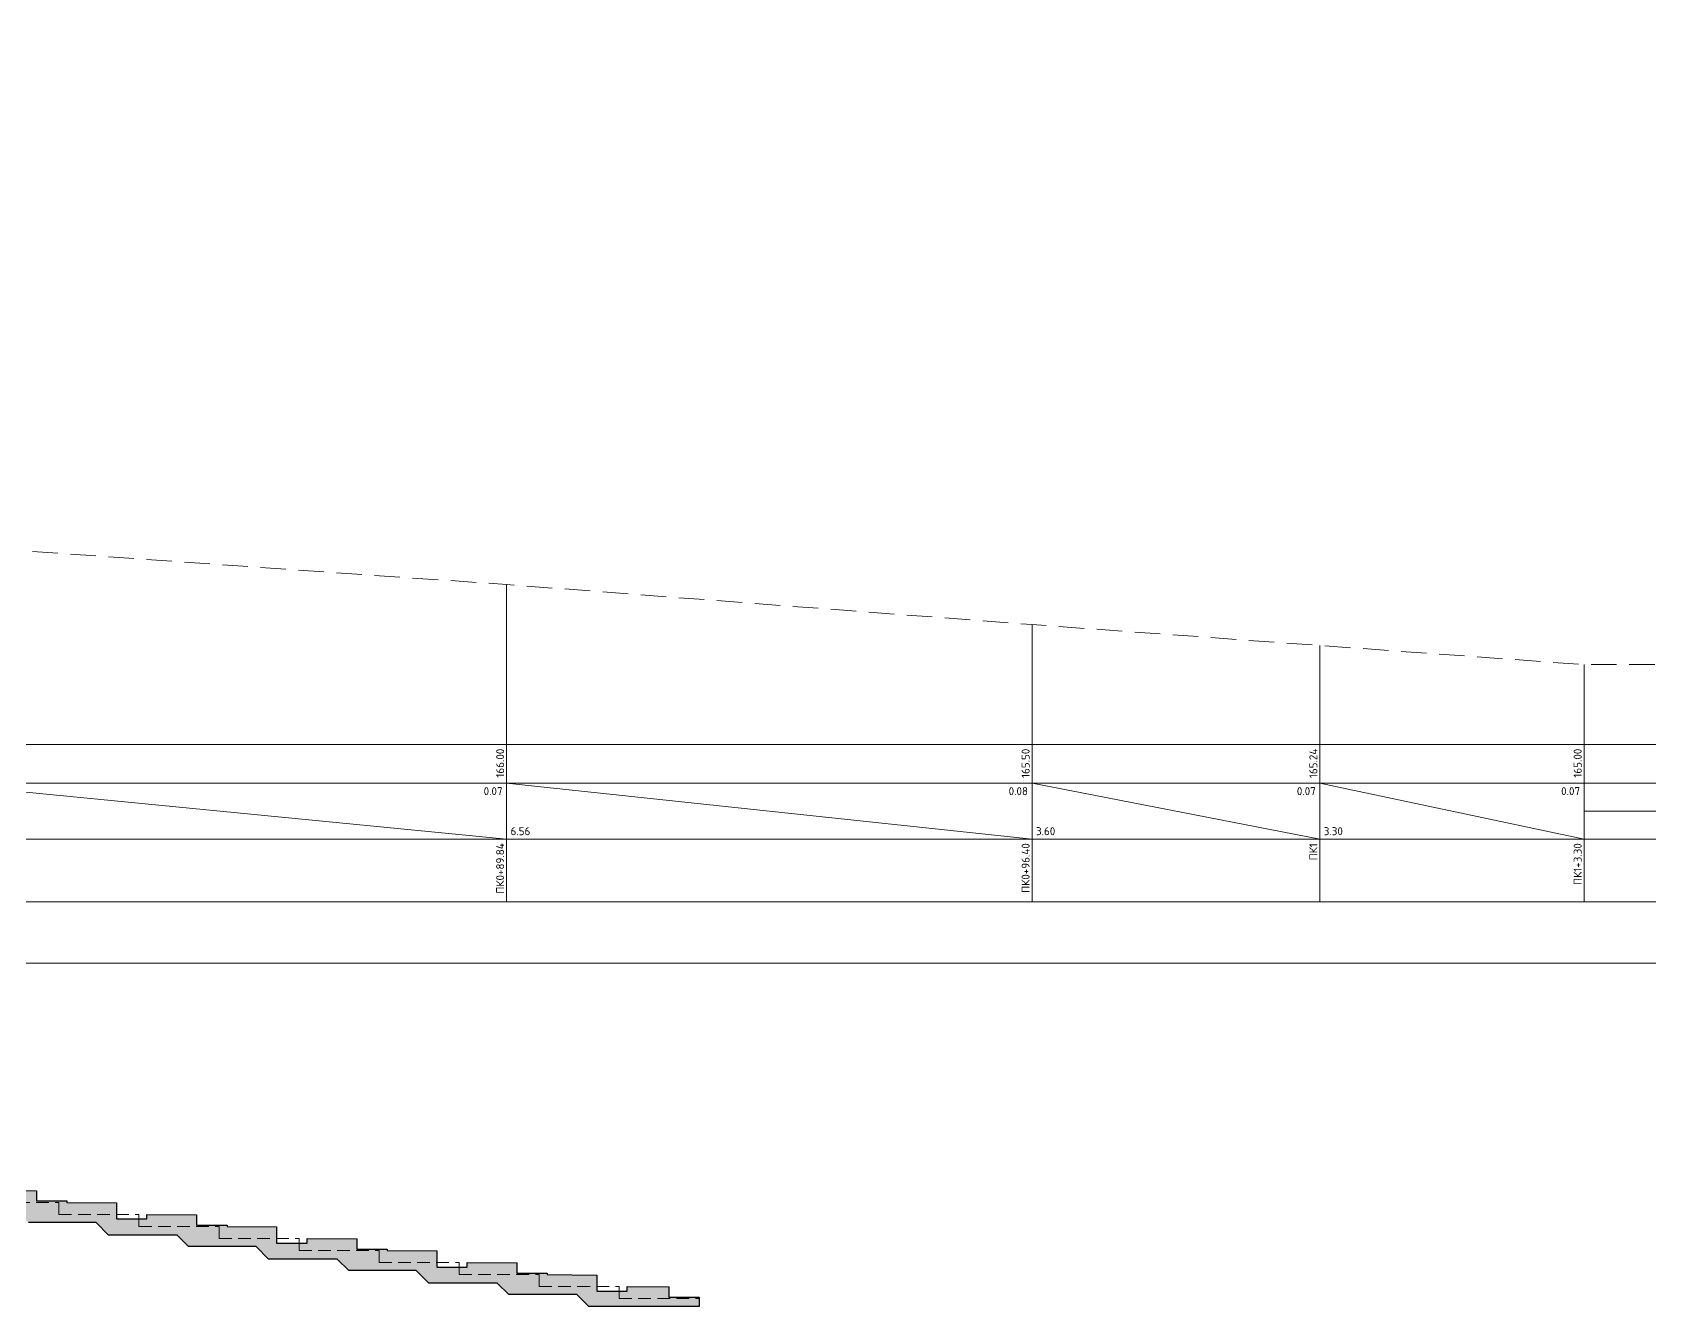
# Model space of a CAD drawing. Header units: millimetres. Extents: x -3202496 to 4385296, y -544754 to -321270.
# Drawn here: x 540448 to 560654, y -430311 to -414392 of the extents above; entities that cross this region are included whole.
import ezdxf
from ezdxf import colors
from ezdxf.entities.mleader import LeaderData, LeaderLine
from ezdxf.enums import TextEntityAlignment as Align
from ezdxf.math import Vec2, Vec3

# ---------------------------------------------------------------- set-up
doc = ezdxf.new("R2010")
doc.units = ezdxf.units.MM
doc.linetypes.add('HIDDEN', pattern=[9.525, 6.35, -3.175])
doc.layers.get('0').update_dxf_attribs({"lineweight": 0})
for name, color, linetype, lineweight in [('ГП_искусств сооруж-я_второстепенные', 7, 'Continuous', 25), ('ГП_искусств сооруж-я_выноски', 7, 'Continuous', 15), ('ГП_искусств сооруж-я_невидимые', 7, 'HIDDEN', 18), ('ГП_искусств сооруж-я_штриховка', 7, 'Continuous', 9), ('Профиль', 7, 'Continuous', 15)]:
    doc.layers.add(name, color=color, linetype=linetype, lineweight=lineweight)
doc.layers.add('помощь', color=1, linetype='Continuous', lineweight=0, plot=False)
doc.styles.add('ISOCPEUR', font='isocpeur.ttf')

# ---------------------------------------------------------------- blocks, each defined once
blk = doc.blocks.new('_DotSmall')
at = {"color": 0, "linetype": 'ByBlock', "lineweight": 80, "const_width": 0.5}
blk.add_lwpolyline([(-0.0625, 0, 1), (0.0625, 0, 1)], format="xyb", close=True, dxfattribs=at)
blk = doc.blocks.new('1e1e')
at = {"layer": 'ГП_искусств сооруж-я_невидимые', "ltscale": 50, "flags": 128}
blk.add_lwpolyline([(250, 3500), (8033, 3000), (15169, 2500), (22330, 2000), (28895, 1500), (32490, 1239), (35792, 1000), (50776, 1000), (53074, 1500), (55597, 2000), (61265, 2500), (68011, 3000)], dxfattribs=at)
at = {"layer": 'Профиль'}
for points in [[(22330, 2000), (22330, 0)], [(28895, 1500), (28895, 0)], [(32490, 1239), (32490, 0)], [(35792, 1000), (35792, 0)], [(-2250, 0), (68011, 0)], [(22330, 0), (22330, -1964)], [(28895, 0), (28895, -1964)], [(32490, 0), (32490, -1964)], [(35792, 0), (35792, -1964)], [(-2250, -481), (68011, -481)], [(15169, -481), (22330, -1181)], [(22330, -481), (28895, -1181)], [(28895, -481), (32490, -1181)], [(32490, -481), (35792, -1181)], [(35792, -831), (50776, -831)], [(-2250, -1181), (68011, -1181)], [(-2250, -1964), (68011, -1964)]]:
    blk.add_lwpolyline(points, dxfattribs=at)
at = {"layer": 'Профиль', "style": 'ISOCPEUR'}
for s, p in [('166.00', (22330, -50)), ('165.50', (28895, -50)), ('165.24', (32490, -50)), ('165.00', (35792, -50)), ('ПК0+89.84', (22330, -1231)), ('ПК0+96.40', (28895, -1231)), ('ПК1', (32490, -1231)), ('ПК1+3.30', (35792, -1231))]:
    blk.add_text(s, height=100, rotation=90, dxfattribs=at).set_placement(p, align=Align.BOTTOM_RIGHT)
for s, p in [('0.07', (22280, -531)), ('0.08', (28845, -531)), ('0.07', (32440, -531)), ('0.07', (35742, -531))]:
    blk.add_text(s, height=100, dxfattribs=at).set_placement(p, align=Align.TOP_RIGHT)
for s, p in [('6.56', (22380, -1131)), ('3.60', (28945, -1131)), ('3.30', (32540, -1131))]:
    blk.add_text(s, height=100, dxfattribs=at).set_placement(p)

msp = doc.modelspace()

# ---------------------------------------------------------------- hatches: boundary and pattern name
at = {"layer": 'ГП_искусств сооруж-я_штриховка', "ltscale": 0.01}
h = msp.add_hatch(dxfattribs=at)
h.set_pattern_fill('AR-CONC', scale=1.5, style=0)
h.set_pattern_definition([(50, (536780.36, -428211.48), (273.277, -23.9086), [28.575, -314.325]), (355, (536780.36, -428211.48), (-52.865, 286.585), [22.86, -251.461]), (100.4514, (536803.14, -428213.48), (220.412, 262.6766), [24.285, -267.1354]), (46.1842, (536780.36, -428135.3), (406.619, -63.0635), [42.862, -471.487]), (96.6356, (536814.25, -428140.54), (356.106, 371.139), [36.428, -400.703]), (351.184, (536780.36, -428135.3), (356.106, 371.139), [34.29, -377.19]), (21, (536818.46, -428154.33), (227.4216, -153.398), [28.575, -314.325]), (326, (536818.46, -428154.33), (92.703, 276.282), [22.86, -251.46]), (71.4514, (536837.42, -428167.12), (320.1246, 122.884), [24.285, -267.135]), (37.5, (536780.36, -428211.48), (4.6329, 126.83256), [0, -248.412, 0, -255.27, 0, -252.4125]), (7.5, (536780.36, -428211.48), (100.2295, 150.2709), [0, -145.542, 0, -242.697, 0, -96.2025]), (327.5, (536695.4, -428211.48), (203.3859, -8.5931), [0, -95.25, 0, -297.18, 0, -394.335]), (317.5, (536657.3, -428211.48), (222.1938, 38.1397), [0, -123.825, 0, -197.358, 0, -280.035])])
h.paths.add_polyline_path([(548780.36, -430311.48), (547500.36, -430311.48), (547400.36, -430311.48), (547250.36, -430161.48), (546500.36, -430161.48), (546400.36, -430161.48), (546255.36, -430016.48), (545500.36, -430016.48), (545400.36, -430016.48), (545245.36, -429861.48), (544500.36, -429861.48), (544400.36, -429861.48), (544255.36, -429716.48), (543500.36, -429716.48), (543400.36, -429716.48), (543245.36, -429561.48), (542500.36, -429561.48), (542400.36, -429561.48), (542255.36, -429416.48), (541500.36, -429416.48), (541400.36, -429416.48), (541245.36, -429261.48), (540500.36, -429261.48), (540400.36, -429261.48), (540255.36, -429116.48), (539500.36, -429116.48), (539400.36, -429116.48), (539245.36, -428961.48), (538680.36, -428961.48), (538530.36, -428811.48), (536780.36, -428811.48), (536780.36, -428411.48), (537500.36, -428414.58), (537500.36, -428615.58), (537880.36, -428615.58), (537880.36, -428561.98), (538500.36, -428565.08), (538500.36, -428691.48), (538880.36, -428691.48), (538880.36, -428711.48), (539500.36, -428715.02), (539500.36, -428916.48), (539880.36, -428916.48), (539880.36, -428861.48), (540500.36, -428865.02), (540500.36, -428991.48), (540880.36, -428991.48), (540880.36, -429011.48), (541500.36, -429015.02), (541500.36, -429216.48), (541880.36, -429216.48), (541880.36, -429161.98), (542500.36, -429165.08), (542500.36, -429291.48), (542880.36, -429291.48), (542880.36, -429311.48), (543500.36, -429315.02), (543500.36, -429516.48), (543880.36, -429516.48), (543880.36, -429461.48), (544500.36, -429465.02), (544500.36, -429591.48), (544880.36, -429591.48), (544880.36, -429611.48), (545500.36, -429615.02), (545500.36, -429816.48), (545880.36, -429816.48), (545880.36, -429761.98), (546500.36, -429765.08), (546500.36, -429891.48), (546880.36, -429891.48), (546880.36, -429911.48), (547500.36, -429916.48), (547500.36, -430116.48), (547880.36, -430116.48), (547880.36, -430061.48), (548400.36, -430065.02), (548400.36, -430191.48), (548780.36, -430191.48)])

# ---------------------------------------------------------------- linework, layer by layer
at = {"layer": 'ГП_искусств сооруж-я_второстепенные', "ltscale": 10}
msp.add_lwpolyline([(539880.36, -428861.48), (540500.36, -428865.02), (540500.36, -428991.48), (540880.36, -428991.48), (540880.36, -429011.48), (541500.36, -429015.02), (541500.36, -429216.48), (541880.36, -429216.48), (541880.36, -429161.98), (542500.36, -429165.08), (542500.36, -429291.48), (542880.36, -429291.48), (542880.36, -429311.48), (543500.36, -429315.02), (543500.36, -429516.48), (543880.36, -429516.48), (543880.36, -429461.48), (544500.36, -429465.02), (544500.36, -429591.48), (544880.36, -429591.48), (544880.36, -429611.48), (545500.36, -429615.02), (545500.36, -429816.48), (545880.36, -429816.48), (545880.36, -429761.98), (546500.36, -429765.08), (546500.36, -429891.48), (546880.36, -429891.48), (546880.36, -429911.48), (547500.36, -429916.48), (547500.36, -430116.48), (547880.36, -430116.48), (547880.36, -430061.48), (548400.36, -430065.02), (548400.36, -430191.48), (548780.36, -430191.48), (548780.36, -430311.48), (547500.36, -430311.48), (547400.36, -430311.48), (547250.36, -430161.48), (546500.36, -430161.48), (546400.36, -430161.48), (546255.36, -430016.48), (545500.36, -430016.48), (545400.36, -430016.48), (545245.36, -429861.48), (544500.36, -429861.48), (544400.36, -429861.48), (544255.36, -429716.48), (543500.36, -429716.48), (543400.36, -429716.48), (543245.36, -429561.48), (542500.36, -429561.48), (542400.36, -429561.48), (542255.36, -429416.48), (541500.36, -429416.48), (541400.36, -429416.48), (541245.36, -429261.48), (540500.36, -429261.48), (540400.36, -429261.48)], dxfattribs=at)
at = {"layer": 'ГП_искусств сооруж-я_невидимые', "ltscale": 25}
msp.add_lwpolyline([(536780.36, -428561.48), (537780.36, -428561.48), (537780.36, -428711.48), (538780.36, -428711.48), (538780.36, -428861.48), (539780.36, -428861.48), (539780.36, -429011.48), (540780.36, -429011.48), (540780.36, -429161.48), (541780.36, -429161.48), (541780.36, -429311.48), (542780.36, -429311.48), (542780.36, -429461.48), (543780.36, -429461.48), (543780.36, -429611.48), (544780.36, -429611.48), (544780.36, -429761.48), (545780.36, -429761.48), (545780.36, -429911.48), (546780.36, -429911.48), (546780.36, -430061.48), (547780.36, -430061.48), (547780.36, -430211.48), (548780.36, -430211.48)], dxfattribs=at)
at = {"layer": 'помощь', "ltscale": 10}
msp.add_lwpolyline([(499638.67, -387568.75), (651392.15, -387568.75), (651392.15, -426018.62), (499638.67, -426018.62)], close=True, dxfattribs=at)

# ---------------------------------------------------------------- block references
msp.add_blockref('1e1e', (524042.62, -423290.81), dxfattribs=at)

# ---------------------------------------------------------------- leaders
at = {"layer": 'ГП_искусств сооруж-я_выноски', "linetype": 'Continuous', "ltscale": 10}
ml = msp.add_multileader_mtext('Standard', dxfattribs=at)
ml.set_content('Упор монолитный\\P40(b)х50(h) см', color=256, style='ISOCPEUR')
ml.set_leader_properties()
ml.set_arrow_properties(name='DOTSMALL')
ml.build(insert=Vec2(0, 0))
ml.multileader.update_dxf_attribs({"text_left_attachment_type": 6, "text_right_attachment_type": 6, "dogleg_length": 0.659, "arrow_head_size": 125, "scale": 50})
ctx = ml.context
ctx.base_point, ctx.scale, ctx.char_height, ctx.arrow_head_size, ctx.landing_gap_size, ctx.plane_origin = Vec3(536803.71, -419883.24), 50, 125, 125, 0, Vec3(529169.64, -422049.97)
ctx.left_attachment, ctx.right_attachment, ctx.text_align_type = 6, 6, 1
notes = []
notes.append((ctx, [(0, (1, 1, 0), (536770.76, -419883.24), (1, 0), 32.95, [(1, [(536170.31, -420667.21)], 0, [])])]))
ctx.mtext.insert, ctx.mtext.width, ctx.mtext.alignment, ctx.mtext.flow_direction = Vec3(537472.46, -419733.24), 1402.0585, 2, 5
for ctx, leaders in notes:
    for number, flags, end, landing, length, lines in leaders:
        leader = LeaderData()
        leader.index, (leader.has_last_leader_line, leader.has_dogleg_vector, leader.attachment_direction) = number, flags
        leader.last_leader_point, leader.dogleg_vector, leader.dogleg_length = Vec3(end), Vec3(landing), length
        for number, points, colour, breaks in lines:
            line = LeaderLine()
            line.index, line.vertices, line.color, line.breaks = number, Vec3.list(points), colors.encode_raw_color(colour), breaks
            leader.lines.append(line)
        ctx.leaders.append(leader)

doc.saveas('drawing.dxf')
